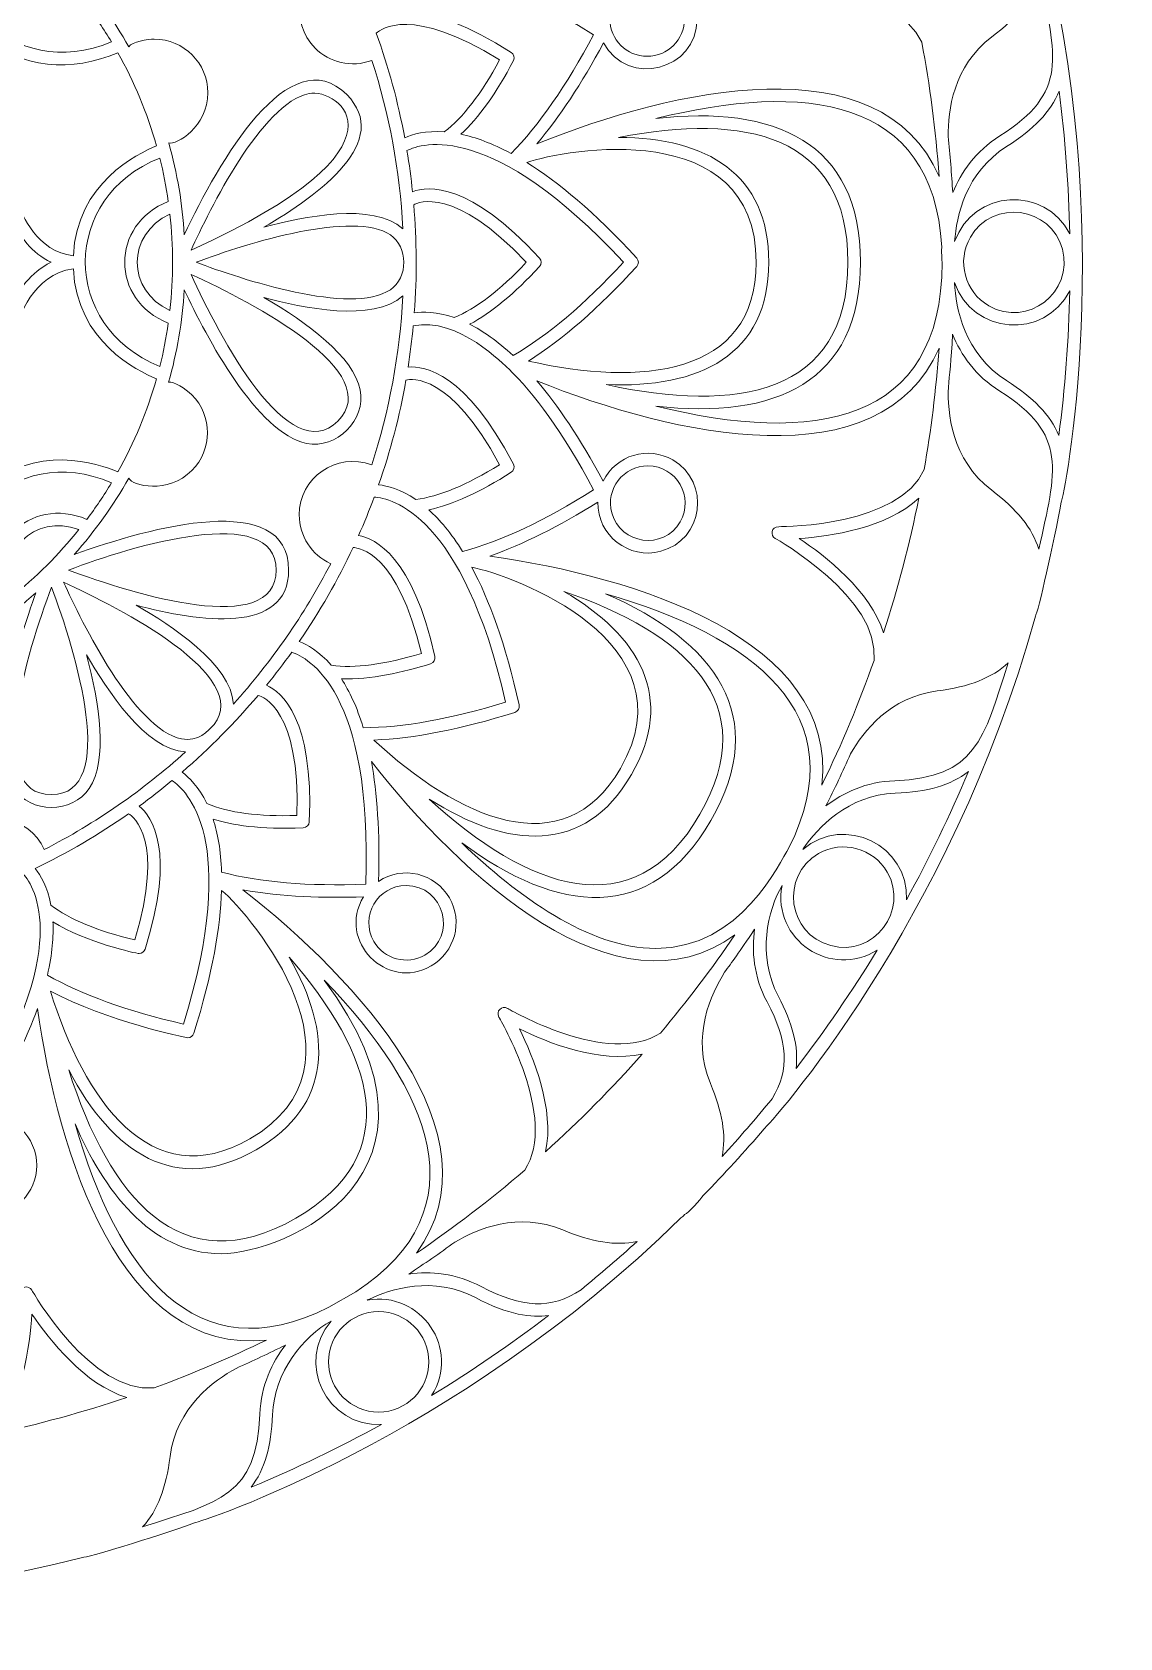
# Model space of a CAD drawing. Header units: inches. Extents: x 34 to 3700, y -15 to 877.
# Drawn here: x 564 to 911, y -7 to 505 of the extents above; entities that cross this region are included whole.
import ezdxf

# ---------------------------------------------------------------- set-up
doc = ezdxf.new("R2010")
doc.units = ezdxf.units.IN
doc.header["$MEASUREMENT"] = 0
doc.layers.add('_U+0421_U+043B_U+043E_U+0439 1', color=7, linetype='Continuous')

msp = doc.modelspace()

# ---------------------------------------------------------------- linework, layer by layer
at = {"layer": '_U+0421_U+043B_U+043E_U+0439 1', "color": 1, "lineweight": 9, "true_color": 0xff0000}
for points, knots in [([(885.18, 539.34), (885.34, 540.34), (879.04, 561.38), (874.14, 575.06), (874.1, 576.06), (848.02, 657.49), (777.01, 729.88), (776.46, 730.51), (773.72, 733.55), (772.99, 733.95), (718.8, 787.77), (653.77, 823.99), (585.33, 842.75), (584.33, 843.54), (560.87, 848.85), (548.94, 851.01), (547.94, 851.58), (462.62, 869.67), (364.53, 844.05), (363.32, 844.23), (340.67, 837.25), (328.81, 833), (324.81, 832.85), (251.15, 804.4), (197.6, 757.48), (178.33, 740.58), (179.49, 741), (172.8, 734.81), (171.58, 734.44), (167.67, 729.76), (166.86, 728.71), (160.15, 721.83), (153.71, 714.75), (147.52, 707.49), (146.52, 707.06), (87.96, 642.13), (61.12, 544.19), (60.32, 543.18), (55.05, 519.91), (52.86, 507.79), (52.29, 506.79), (34.21, 421.42), (59.82, 323.39), (59.67, 322.39), (65.96, 301.35), (70.87, 287.66), (70.94, 285.8), (97.87, 204.34), (167.99, 132.85), (168.33, 132.46), (168.69, 132.06), (169.05, 131.66), (169.55, 130.01), (194.12, 108.3), (196.38, 106.38), (196.8, 105.38), (241.92, 65.74), (306.51, 38.42), (323.89, 31.07), (341.63, 24.92), (359.67, 19.98), (360.67, 19.18), (384.17, 13.87), (396.07, 11.72), (397.07, 11.15), (482.4, -6.94), (580.48, 18.68), (581.5, 18.52), (602.65, 24.87), (616.18, 29.72), (617.18, 29.75), (698.63, 55.85), (771.02, 126.85), (771.41, 127.2), (771.81, 127.55), (772.2, 127.91), (773.42, 128.28), (777.34, 132.97), (778.15, 134.01), (784.85, 140.89), (791.3, 147.97), (797.48, 155.23), (798.48, 155.65), (857.05, 220.6), (883.89, 318.56), (884.67, 319.56), (889.87, 342.38), (892.14, 354.91), (892.73, 355.91), (910.8, 441.3), (885.18, 539.34)], [0, 0, 0, 0, 1, 1, 1, 2, 2, 2, 3, 3, 3, 4, 4, 4, 5, 5, 5, 6, 6, 6, 7, 7, 7, 8, 8, 8, 9, 9, 9, 10, 10, 10, 11, 11, 11, 12, 12, 12, 13, 13, 13, 14, 14, 14, 15, 15, 15, 16, 16, 16, 17, 17, 17, 18, 18, 18, 19, 19, 19, 20, 20, 20, 21, 21, 21, 22, 22, 22, 23, 23, 23, 24, 24, 24, 25, 25, 25, 26, 26, 26, 27, 27, 27, 28, 28, 28, 29, 29, 29, 30, 30, 30, 30]), ([(815.91, 597.92), (821.61, 586.21), (826.7, 574.24), (831.13, 562.11), (833.12, 542.03), (800.35, 523.38), (800.02, 523.19), (798.17, 522.15), (799.03, 519.36), (801.03, 519.45), (801.39, 519.45), (839.5, 519.84), (847.74, 501.46), (850.28, 487.85), (852.16, 473.64), (853.22, 458.71), (834.6, 501.68), (768.37, 486.55), (725.15, 469.12), (732.33, 477.55), (739.43, 488.32), (746.34, 501.28), (754.25, 486.87), (776.16, 492.56), (776.16, 508.9), (776.16, 517.65), (769.03, 524.78), (760.27, 524.78), (751.25, 524.78), (743.82, 517.18), (744.44, 507.83), (731.1, 516.14), (719.78, 521.58), (710.22, 524.98), (756.46, 531.52), (821.13, 551.54), (815.91, 597.92)], [0, 0, 0, 0, 1, 1, 1, 2, 2, 2, 3, 3, 3, 4, 4, 4, 5, 5, 5, 6, 6, 6, 7, 7, 7, 8, 8, 8, 9, 9, 9, 10, 10, 10, 11, 11, 11, 12, 12, 12, 12]), ([(659.6, 527.16), (648.67, 522.22), (646.22, 507.93), (654.57, 499.59), (659.07, 495.08), (666.08, 493.24), (672.64, 495.71), (678.14, 478.66), (681.52, 460.67), (682.46, 442.04), (673.1, 450.67), (650.55, 445.85), (638.19, 442.56), (656.08, 452.92), (679.22, 470.17), (664.6, 484.79), (646.45, 502.94), (623.79, 463.45), (612.89, 440.14), (612.29, 449.81), (610.68, 459.69), (607.92, 469.46), (610.28, 468.56), (620.38, 474.53), (620.38, 485.4), (620.38, 494.81), (612.73, 502.46), (603.33, 502.46), (601.29, 502.46), (596.18, 501.72), (595.24, 500.02), (590.36, 508.71), (584.56, 516.89), (577.85, 524.47), (593.05, 518.95), (626.65, 508.37), (640.12, 517.36), (648.19, 522.75), (648.21, 536.07), (640.12, 541.47), (631.12, 547.48), (613.12, 544.75), (597.58, 540.61), (608.57, 546.97), (627.85, 559.46), (628.51, 572.12), (640.72, 558.61), (651.2, 543.5), (659.6, 527.16)], [0, 0, 0, 0, 1, 1, 1, 2, 2, 2, 3, 3, 3, 4, 4, 4, 5, 5, 5, 6, 6, 6, 7, 7, 7, 8, 8, 8, 9, 9, 9, 10, 10, 10, 11, 11, 11, 12, 12, 12, 13, 13, 13, 14, 14, 14, 15, 15, 15, 16, 16, 16, 16]), ([(581.84, 513.27), (584.65, 509.53), (587.27, 505.64), (589.68, 501.62), (558.17, 488.26), (529.27, 517.61), (542.74, 548.56), (546.77, 546.13), (550.66, 543.51), (554.4, 540.7), (546.66, 522.41), (563.51, 505.5), (581.84, 513.27)], [0, 0, 0, 0, 1, 1, 1, 2, 2, 2, 3, 3, 3, 4, 4, 4, 4]), ([(700.98, 472.16), (706.67, 477.4), (712.28, 485.27), (717.68, 495.66), (718.16, 496.58), (717.86, 497.71), (716.98, 498.27), (689.49, 515.79), (676.95, 511.38), (672.56, 508.3), (670.98, 512.41), (669.26, 516.47), (667.42, 520.47), (671.48, 524.07), (691.11, 536.61), (743.2, 503.9), (734.63, 487.69), (725.8, 474.99), (716.92, 466.07), (710.83, 469.33), (705.52, 471.2), (700.98, 472.16)], [0, 0, 0, 0, 1, 1, 1, 2, 2, 2, 3, 3, 3, 4, 4, 4, 5, 5, 5, 6, 6, 6, 7, 7, 7, 7]), ([(872.6, 471.64), (864.78, 466.7), (860.22, 460.05), (857.57, 453.56), (857.23, 459.56), (856.76, 465.53), (856.15, 471.47), (856, 479.6), (857.71, 493.83), (869.99, 503.17), (878.12, 509.35), (883.04, 515.4), (885.1, 522.29), (890.68, 496.97), (894.42, 485.4), (872.6, 471.64)], [0, 0, 0, 0, 1, 1, 1, 2, 2, 2, 3, 3, 3, 4, 4, 4, 5, 5, 5, 5]), ([(748.39, 508.9), (748.39, 515.45), (753.72, 520.78), (760.27, 520.78), (766.83, 520.78), (772.16, 515.45), (772.16, 508.9), (772.16, 502.34), (766.83, 497.01), (760.27, 497.01), (753.72, 497.01), (748.39, 502.34), (748.39, 508.9)], [0, 0, 0, 0, 1, 1, 1, 2, 2, 2, 3, 3, 3, 4, 4, 4, 4]), ([(674.03, 504.35), (675.49, 505.75), (685.27, 513.23), (713.27, 495.88), (707.51, 485.12), (701.59, 477.42), (695.68, 472.93), (689.73, 473.37), (685.54, 472.18), (683.06, 471.08), (680.94, 482.45), (677.92, 493.57), (674.03, 504.35)], [0, 0, 0, 0, 1, 1, 1, 2, 2, 2, 3, 3, 3, 4, 4, 4, 4]), ([(604.06, 468.44), (597.91, 466.02), (578.67, 456.62), (577.55, 433.48), (565.95, 434.7), (561.14, 446.73), (560, 450.18), (561.55, 459.71), (557.18, 472.82), (548.1, 479.12), (547.58, 480.05), (539.99, 493.89), (548.27, 504.14), (560.77, 492.79), (577.3, 491.9), (591.7, 498.15), (596.93, 488.86), (601.1, 478.91), (604.06, 468.44)], [0, 0, 0, 0, 1, 1, 1, 2, 2, 2, 3, 3, 3, 4, 4, 4, 5, 5, 5, 6, 6, 6, 6]), ([(615.06, 435.25), (620.79, 447.9), (637.58, 482.15), (652.62, 485.15), (661.64, 486.95), (688.95, 468.72), (615.06, 435.25)], [0, 0, 0, 0, 1, 1, 1, 2, 2, 2, 2]), ([(763.02, 385.56), (800.99, 381.15), (828.21, 393.13), (828.21, 431.36), (828.21, 469.8), (800.71, 481.55), (762.99, 477.16), (809.99, 488.83), (851.46, 484.37), (854.06, 436.22), (853.99, 433.6), (854.14, 431.81), (854.2, 431.28), (854.16, 379.76), (813.2, 373.11), (763.02, 385.56)], [0, 0, 0, 0, 1, 1, 1, 2, 2, 2, 3, 3, 3, 4, 4, 4, 5, 5, 5, 5]), ([(894.85, 440.46), (886.99, 455.9), (864.07, 454.71), (858.18, 437.95), (858.74, 446.06), (861.69, 460.02), (874.73, 468.25), (883.36, 473.69), (888.78, 479.28), (891.44, 485.95), (893.38, 471.02), (894.53, 455.84), (894.85, 440.46)], [0, 0, 0, 0, 1, 1, 1, 2, 2, 2, 3, 3, 3, 4, 4, 4, 4]), ([(725.97, 430.01), (726.67, 430.78), (726.67, 431.95), (725.97, 432.71), (703.81, 456.91), (690.53, 455.72), (685.56, 453.87), (685.1, 458.27), (684.51, 462.63), (683.79, 466.96), (688.52, 469.36), (710.74, 476.62), (752.75, 431.36), (740.28, 417.93), (728.46, 407.94), (717.57, 401.63), (712.53, 406.35), (707.89, 409.54), (703.75, 411.64), (710.61, 415.23), (718.06, 421.38), (725.97, 430.01)], [0, 0, 0, 0, 1, 1, 1, 2, 2, 2, 3, 3, 3, 4, 4, 4, 5, 5, 5, 6, 6, 6, 7, 7, 7, 7]), ([(756.95, 430.01), (757.65, 430.78), (757.65, 431.95), (756.95, 432.71), (743.43, 447.48), (731.78, 457.06), (721.93, 463.17), (734.13, 467.45), (794.99, 478.16), (794.99, 431.36), (794.99, 394.89), (757.77, 391.86), (722.45, 399.9), (733.25, 406.68), (744.83, 416.78), (756.95, 430.01)], [0, 0, 0, 0, 1, 1, 1, 2, 2, 2, 3, 3, 3, 4, 4, 4, 5, 5, 5, 5]), ([(798.99, 431.36), (798.99, 459.56), (779.26, 471.06), (751.18, 471.15), (791.32, 479.01), (824.21, 472.14), (824.21, 431.36), (824.21, 388.88), (788.47, 383.39), (747.17, 392.4), (776.82, 391.16), (798.99, 401.68), (798.99, 431.36)], [0, 0, 0, 0, 1, 1, 1, 2, 2, 2, 3, 3, 3, 4, 4, 4, 4]), ([(605.09, 398.17), (573.28, 410.99), (573.62, 452.26), (605.08, 464.58), (606.21, 460.07), (607.12, 455.46), (607.78, 450.79), (589.27, 443.34), (589.27, 419.39), (607.78, 411.94), (607.12, 407.27), (606.22, 402.67), (605.09, 398.17)], [0, 0, 0, 0, 1, 1, 1, 2, 2, 2, 3, 3, 3, 4, 4, 4, 4]), ([(685.95, 449.65), (687.38, 450.49), (698.77, 455.84), (721.77, 431.36), (713.41, 422.47), (705.71, 416.55), (698.83, 413.75), (693.17, 415.72), (688.81, 415.65), (686.13, 415.23), (687, 426.99), (686.91, 438.28), (685.95, 449.65)], [0, 0, 0, 0, 1, 1, 1, 2, 2, 2, 3, 3, 3, 4, 4, 4, 4]), ([(869.06, 417.51), (861.4, 421.93), (858.78, 431.7), (863.2, 439.36), (870.35, 451.74), (888.85, 449.14), (892.51, 435.5), (896.15, 421.89), (881.47, 410.34), (869.06, 417.51)], [0, 0, 0, 0, 1, 1, 1, 2, 2, 2, 3, 3, 3, 3]), ([(608.31, 446.69), (609.46, 436.42), (609.46, 426.32), (608.31, 416.04), (594.44, 422.28), (594.42, 440.43), (608.31, 446.69)], [0, 0, 0, 0, 1, 1, 1, 2, 2, 2, 2]), ([(678.52, 422.64), (665.98, 414.27), (630.83, 426.03), (616.64, 431.38), (633.37, 437.74), (666.81, 447.91), (678.52, 440.09), (684.19, 436.3), (684.24, 426.45), (678.52, 422.64)], [0, 0, 0, 0, 1, 1, 1, 2, 2, 2, 3, 3, 3, 3]), ([(546.42, 431.2), (549.83, 433.34), (555.25, 437.59), (558.21, 444.25), (560.4, 439.93), (564.26, 434.31), (570.44, 431.36), (563.88, 428.23), (559.93, 422.09), (557.83, 417.7), (554.85, 424.23), (549.66, 428.82), (546.42, 431.2)], [0, 0, 0, 0, 1, 1, 1, 2, 2, 2, 3, 3, 3, 4, 4, 4, 4]), ([(548.28, 358.58), (540.94, 367.65), (546.04, 379.54), (547.68, 382.8), (555.49, 388.43), (561.7, 400.78), (559.73, 411.68), (559.95, 412.45), (564.49, 427.84), (577.55, 429.25), (578.67, 406.11), (597.91, 396.7), (604.06, 394.28), (601.1, 383.82), (596.93, 373.87), (591.7, 364.58), (585.59, 367.23), (565.39, 374.11), (548.28, 358.58)], [0, 0, 0, 0, 1, 1, 1, 2, 2, 2, 3, 3, 3, 4, 4, 4, 5, 5, 5, 6, 6, 6, 6]), ([(661.77, 380.76), (646.32, 365.31), (624.06, 407.6), (615.06, 427.47), (634.93, 418.47), (677.22, 396.21), (661.77, 380.76)], [0, 0, 0, 0, 1, 1, 1, 2, 2, 2, 2]), ([(891.36, 376.17), (888.67, 382.74), (883.27, 388.27), (874.73, 393.66), (861.27, 402.15), (858.56, 416.82), (858.14, 424.79), (858.14, 424.83), (858.14, 424.88), (858.14, 424.93), (863.8, 408.22), (886.8, 406.52), (894.85, 422.3), (894.52, 406.7), (893.34, 391.31), (891.36, 376.17)], [0, 0, 0, 0, 1, 1, 1, 2, 2, 2, 3, 3, 3, 4, 4, 4, 5, 5, 5, 5]), ([(649.48, 350.86), (649.48, 344.18), (653.46, 338.08), (659.49, 335.34), (651.1, 319.08), (640.66, 304.06), (628.51, 290.6), (627.85, 303.27), (608.58, 315.75), (597.57, 322.12), (617.54, 316.8), (646.11, 312.63), (646.11, 333.31), (646.11, 359.01), (602.06, 347.05), (577.85, 338.26), (584.45, 345.72), (590.26, 353.86), (595.17, 362.59), (596.2, 360.12), (607.7, 357.42), (615.28, 365.01), (621.93, 371.66), (621.93, 382.48), (615.28, 389.12), (613.3, 391.11), (609.47, 393.55), (607.89, 393.15), (610.55, 402.54), (612.26, 412.47), (612.89, 422.58), (619.89, 407.61), (636.07, 376.8), (651.83, 373.65), (661.35, 371.75), (670.79, 381.16), (668.88, 390.7), (666.77, 401.31), (652.11, 412.11), (638.19, 420.17), (650.49, 416.89), (673.08, 412.04), (682.46, 420.69), (681.52, 401.98), (678.11, 383.91), (672.57, 366.79), (661.33, 371.06), (649.48, 362.67), (649.48, 350.86)], [0, 0, 0, 0, 1, 1, 1, 2, 2, 2, 3, 3, 3, 4, 4, 4, 5, 5, 5, 6, 6, 6, 7, 7, 7, 8, 8, 8, 9, 9, 9, 10, 10, 10, 11, 11, 11, 12, 12, 12, 13, 13, 13, 14, 14, 14, 15, 15, 15, 16, 16, 16, 16]), ([(701.52, 339.21), (697.88, 345.08), (694.22, 349.36), (690.77, 352.46), (698.32, 354.15), (707.11, 358.17), (716.98, 364.46), (717.86, 365.01), (718.16, 366.15), (717.68, 367.07), (702.56, 396.13), (689.43, 398.46), (684.14, 397.96), (684.82, 402.31), (685.37, 406.68), (685.78, 411.08), (699.9, 414.34), (715.13, 398.19), (716.13, 397.48), (724.16, 389.62), (733.34, 377.48), (743.2, 358.83), (727.68, 349.08), (713.68, 342.49), (701.52, 339.21)], [0, 0, 0, 0, 1, 1, 1, 2, 2, 2, 3, 3, 3, 4, 4, 4, 5, 5, 5, 6, 6, 6, 7, 7, 7, 8, 8, 8, 8]), ([(884.99, 339.96), (882.87, 346.71), (877.99, 352.66), (869.99, 358.74), (857.12, 368.52), (855.86, 383.69), (856.18, 391.56), (856.57, 395.37), (857.04, 399.96), (857.53, 408.44), (860.17, 401.92), (864.74, 395.23), (872.6, 390.27), (894.45, 376.49), (890.56, 365.1), (884.99, 339.96)], [0, 0, 0, 0, 1, 1, 1, 2, 2, 2, 3, 3, 3, 4, 4, 4, 5, 5, 5, 5]), ([(710.18, 337.74), (720.62, 341.45), (732.15, 347.22), (744.61, 354.99), (744.37, 344.29), (754.46, 336.57), (764.6, 339.28), (778.16, 342.91), (780.69, 361.3), (768.43, 368.38), (760.6, 372.9), (750.4, 370.05), (746.24, 361.62), (738.84, 375.49), (731.76, 385.85), (725.19, 393.58), (768.42, 376.15), (834.61, 361.07), (853.22, 404.02), (852.27, 390.56), (850.65, 377.73), (848.48, 365.32), (840.46, 347.49), (804.82, 347.13), (802.2, 347.13), (799.79, 347.11), (799.35, 344.33), (801.05, 343.38), (801.39, 343.19), (834.54, 324.53), (832.52, 304.47), (827.9, 291.41), (822.35, 278.04), (815.91, 264.81), (821.14, 311.23), (756.32, 331.23), (710.18, 337.74)], [0, 0, 0, 0, 1, 1, 1, 2, 2, 2, 3, 3, 3, 4, 4, 4, 5, 5, 5, 6, 6, 6, 7, 7, 7, 8, 8, 8, 9, 9, 9, 10, 10, 10, 11, 11, 11, 12, 12, 12, 12]), ([(683.46, 393.8), (685.23, 394.26), (697.54, 396.18), (713.27, 366.85), (702.9, 360.42), (693.93, 356.7), (686.56, 355.77), (681.66, 359.1), (677.47, 360.17), (674.77, 360.47), (678.55, 371.29), (681.46, 382.42), (683.46, 393.8)], [0, 0, 0, 0, 1, 1, 1, 2, 2, 2, 3, 3, 3, 4, 4, 4, 4]), ([(554.4, 322.02), (550.66, 319.21), (546.77, 316.59), (542.75, 314.17), (529.19, 345.31), (558.6, 374.66), (589.7, 361.12), (587.28, 357.1), (584.66, 353.2), (581.85, 349.46), (563.49, 357.23), (546.66, 340.32), (554.4, 322.02)], [0, 0, 0, 0, 1, 1, 1, 2, 2, 2, 3, 3, 3, 4, 4, 4, 4]), ([(760.51, 366.51), (769.55, 366.51), (775.36, 356.62), (770.78, 348.68), (765.46, 339.48), (751.72, 341.42), (749.01, 351.55), (746.98, 359.13), (752.71, 366.51), (760.51, 366.51)], [0, 0, 0, 0, 1, 1, 1, 2, 2, 2, 3, 3, 3, 3]), ([(576.02, 333.32), (596.24, 341.01), (642.11, 354.94), (642.11, 333.31), (642.11, 311.46), (596.5, 325.61), (576.02, 333.32)], [0, 0, 0, 0, 1, 1, 1, 2, 2, 2, 2]), ([(669.87, 283.08), (667.87, 289.69), (665.44, 294.76), (662.91, 298.65), (672.14, 298.27), (682.52, 300.68), (691.33, 303.46), (692.32, 303.77), (692.91, 304.79), (692.69, 305.8), (685.64, 337.62), (673.65, 343.38), (668.37, 344.31), (670.16, 348.34), (671.81, 352.42), (673.35, 356.54), (678.75, 356.22), (701.5, 351.22), (715.21, 291.24), (697.68, 285.84), (682.44, 283.1), (669.87, 283.08)], [0, 0, 0, 0, 1, 1, 1, 2, 2, 2, 3, 3, 3, 4, 4, 4, 5, 5, 5, 6, 6, 6, 7, 7, 7, 7]), ([(835.52, 313.31), (831.42, 326.66), (816.88, 337.91), (808.67, 343.37), (818.48, 344.04), (836.62, 346.61), (846.77, 356.24), (843.84, 341.61), (840.08, 327.28), (835.52, 313.31)], [0, 0, 0, 0, 1, 1, 1, 2, 2, 2, 3, 3, 3, 3]), ([(557.68, 324.57), (552.4, 338.94), (565.22, 351.48), (579.31, 346.19), (572.92, 338.21), (565.67, 330.95), (557.68, 324.57)], [0, 0, 0, 0, 1, 1, 1, 2, 2, 2, 2]), ([(666.61, 340.48), (668.63, 340.43), (680.84, 338.8), (688.37, 306.73), (676.68, 303.2), (667.05, 301.94), (659.69, 302.96), (655.8, 307.47), (652, 309.58), (649.48, 310.56), (656.01, 320.09), (661.74, 330.09), (666.61, 340.48)], [0, 0, 0, 0, 1, 1, 1, 2, 2, 2, 3, 3, 3, 4, 4, 4, 4]), ([(751.79, 270.12), (733.6, 238.61), (699.94, 254.39), (673.23, 279.15), (685.97, 279.61), (701.05, 282.57), (718.16, 287.97), (719.15, 288.28), (719.74, 289.3), (719.52, 290.31), (715.19, 309.86), (709.89, 323.99), (704.42, 334.19), (717.28, 331.78), (775.14, 310.56), (751.79, 270.12)], [0, 0, 0, 0, 1, 1, 1, 2, 2, 2, 3, 3, 3, 4, 4, 4, 5, 5, 5, 5]), ([(570.56, 261.75), (548.7, 261.75), (562.87, 307.41), (570.57, 327.85), (578.24, 307.65), (592.2, 261.75), (570.56, 261.75)], [0, 0, 0, 0, 1, 1, 1, 2, 2, 2, 2]), ([(622.36, 284.08), (620.36, 282.04), (617.43, 278.43), (612, 279.52), (596.96, 282.52), (580.17, 316.77), (574.44, 329.42), (592.38, 321.3), (634.48, 299.6), (622.36, 284.08)], [0, 0, 0, 0, 1, 1, 1, 2, 2, 2, 3, 3, 3, 3]), ([(540.72, 249.29), (535.99, 244.56), (534.5, 237.42), (536.83, 231.22), (519.78, 225.72), (501.8, 222.34), (483.18, 221.41), (491.81, 230.76), (486.99, 253.31), (483.7, 265.67), (490.13, 254.56), (502.97, 234.7), (515.89, 234.7), (526.04, 234.7), (556.03, 256.01), (481.28, 290.98), (490.95, 291.57), (500.83, 293.19), (510.59, 295.94), (509.7, 293.59), (515.67, 283.48), (526.55, 283.48), (539, 283.48), (547.26, 296.47), (542.01, 307.73), (541.82, 308.13), (541.52, 308.43), (541.16, 308.63), (549.64, 313.39), (557.85, 319.15), (565.61, 326.02), (559.99, 310.53), (549.55, 277.16), (558.5, 263.75), (563.9, 255.65), (577.23, 255.67), (582.61, 263.75), (588.62, 272.75), (585.89, 290.74), (581.75, 306.29), (588.12, 295.29), (600.6, 276.01), (613.26, 275.35), (599.75, 263.15), (584.64, 252.66), (568.3, 244.26), (563.35, 255.21), (549.07, 257.64), (540.72, 249.29)], [0, 0, 0, 0, 1, 1, 1, 2, 2, 2, 3, 3, 3, 4, 4, 4, 5, 5, 5, 6, 6, 6, 7, 7, 7, 8, 8, 8, 9, 9, 9, 10, 10, 10, 11, 11, 11, 12, 12, 12, 13, 13, 13, 14, 14, 14, 15, 15, 15, 16, 16, 16, 16]), ([(733.71, 326.5), (772.42, 313.24), (797.48, 290.83), (777.09, 255.51), (755.85, 218.71), (722.12, 231.83), (690.84, 260.32), (715.8, 244.47), (740.35, 242.3), (755.25, 268.12), (769.38, 292.59), (757.94, 312.41), (733.71, 326.5)], [0, 0, 0, 0, 1, 1, 1, 2, 2, 2, 3, 3, 3, 4, 4, 4, 4]), ([(763.07, 212.76), (741.63, 212.76), (718.88, 229.41), (701.23, 246.41), (731.82, 223.68), (761.42, 220.35), (780.56, 253.51), (799.7, 286.67), (782.01, 310.64), (747.01, 325.76), (793.54, 312.36), (827.19, 287.77), (805.36, 244.78), (802.54, 240.16), (790.2, 212.76), (763.07, 212.76)], [0, 0, 0, 0, 1, 1, 1, 2, 2, 2, 3, 3, 3, 4, 4, 4, 5, 5, 5, 5]), ([(624.77, 237.05), (624.54, 243.96), (623.51, 249.5), (622.07, 253.92), (627.96, 252.07), (636.9, 250.57), (650.77, 251.18), (651.81, 251.23), (652.64, 252.06), (652.68, 253.09), (654.12, 285.87), (643.89, 294.42), (639.07, 296.63), (641.86, 300.06), (644.52, 303.56), (647.08, 307.13), (652.12, 305.48), (672.96, 294.9), (670.67, 233.2), (652.35, 232.52), (636.93, 233.81), (624.77, 237.05)], [0, 0, 0, 0, 1, 1, 1, 2, 2, 2, 3, 3, 3, 4, 4, 4, 5, 5, 5, 6, 6, 6, 7, 7, 7, 7]), ([(839.13, 266.19), (829.96, 265.83), (822.72, 262.4), (817.2, 258.14), (819.94, 263.6), (822.56, 269.13), (825.05, 274.73), (829.08, 281.87), (837.62, 292.89), (852.64, 294.8), (862.76, 296.09), (870.04, 298.87), (875.27, 303.79), (867.43, 279.11), (864.89, 267.2), (839.13, 266.19)], [0, 0, 0, 0, 1, 1, 1, 2, 2, 2, 3, 3, 3, 4, 4, 4, 5, 5, 5, 5]), ([(636.36, 293.37), (637.97, 292.95), (649.81, 288.68), (648.76, 255.11), (636.57, 254.73), (626.93, 255.99), (620.09, 258.87), (617.48, 264.26), (614.34, 267.3), (612.15, 268.89), (621.09, 276.6), (629, 284.65), (636.36, 293.37)], [0, 0, 0, 0, 1, 1, 1, 2, 2, 2, 3, 3, 3, 4, 4, 4, 4]), ([(764.49, 185.78), (747.92, 174.83), (716.11, 193.45), (715.78, 193.64), (714.01, 194.7), (711.98, 192.67), (713.05, 190.89), (713.24, 190.56), (732.13, 158.64), (721.27, 142.09), (710.22, 132.58), (698.7, 123.75), (686.8, 115.65), (714.21, 153.25), (668.03, 202.89), (631.53, 231.44), (644.04, 229.14), (657.36, 228.76), (669.97, 229.18), (661.42, 215.11), (677.33, 198.99), (691.48, 207.16), (699.06, 211.54), (701.67, 221.27), (697.29, 228.85), (692.8, 236.64), (682.52, 239.32), (674.7, 234.09), (675.22, 249.8), (674.27, 262.32), (672.44, 272.3), (700.97, 235.84), (750.62, 189.66), (788.22, 217.07), (780.84, 206.23), (772.91, 195.79), (764.49, 185.78)], [0, 0, 0, 0, 1, 1, 1, 2, 2, 2, 3, 3, 3, 4, 4, 4, 5, 5, 5, 6, 6, 6, 7, 7, 7, 8, 8, 8, 9, 9, 9, 10, 10, 10, 11, 11, 11, 12, 12, 12, 12]), ([(571.05, 221.23), (581.46, 214.63), (597.5, 211.13), (598.5, 211.13), (599.35, 211.13), (600.14, 211.68), (600.41, 212.53), (610.27, 243.78), (602.63, 254.7), (598.54, 258.09), (602.08, 260.68), (605.55, 263.38), (608.95, 266.2), (613.36, 263.34), (630.85, 247.78), (612.63, 188.66), (594.76, 192.74), (580.2, 197.99), (569.29, 204.26), (570.86, 210.99), (571.29, 216.6), (571.05, 221.23)], [0, 0, 0, 0, 1, 1, 1, 2, 2, 2, 3, 3, 3, 4, 4, 4, 5, 5, 5, 6, 6, 6, 7, 7, 7, 7]), ([(842.82, 228.22), (843.61, 245.55), (823.17, 255.66), (809.86, 244.26), (809.9, 244.35), (809.95, 244.43), (810, 244.51), (814.61, 251.27), (824.1, 261.6), (839.29, 262.19), (849.45, 262.59), (856.93, 264.71), (862.56, 269.12), (856.7, 255.09), (850.1, 241.44), (842.82, 228.22)], [0, 0, 0, 0, 1, 1, 1, 2, 2, 2, 3, 3, 3, 4, 4, 4, 5, 5, 5, 5]), ([(565.4, 238.22), (575.72, 243.19), (585.65, 249), (595.11, 255.63), (596.6, 254.77), (606.77, 247.45), (597.13, 215.49), (585.25, 218.28), (576.28, 222), (570.41, 226.55), (569.31, 232.37), (567.09, 236.09), (565.4, 238.22)], [0, 0, 0, 0, 1, 1, 1, 2, 2, 2, 3, 3, 3, 4, 4, 4, 4]), ([(818.71, 213.63), (805.05, 217.29), (802.51, 235.81), (814.86, 242.94), (822.49, 247.35), (832.3, 244.72), (836.71, 237.08), (843.76, 224.86), (832.53, 209.93), (818.71, 213.63)], [0, 0, 0, 0, 1, 1, 1, 2, 2, 2, 3, 3, 3, 3]), ([(507.21, 186.95), (510.47, 193.04), (512.34, 198.35), (513.3, 202.89), (521.42, 194.06), (536.49, 185.96), (537.72, 185.96), (538.38, 185.96), (539.03, 186.29), (539.41, 186.88), (556.93, 214.38), (552.52, 226.91), (549.45, 231.31), (553.56, 232.89), (557.61, 234.61), (561.61, 236.44), (565.21, 232.39), (577.75, 212.76), (545.04, 160.66), (528.83, 169.23), (516.12, 178.07), (507.21, 186.95)], [0, 0, 0, 0, 1, 1, 1, 2, 2, 2, 3, 3, 3, 4, 4, 4, 5, 5, 5, 6, 6, 6, 7, 7, 7, 7]), ([(633.75, 152.08), (602.16, 133.85), (580.92, 164.56), (570.23, 199.17), (588.36, 189.57), (612.99, 184.3), (613.99, 184.3), (614.84, 184.3), (615.63, 184.86), (615.9, 185.7), (621.92, 204.79), (624.4, 219.68), (624.76, 231.25), (634.44, 222.94), (674.35, 175.52), (633.75, 152.08)], [0, 0, 0, 0, 1, 1, 1, 2, 2, 2, 3, 3, 3, 4, 4, 4, 5, 5, 5, 5]), ([(683.51, 232.79), (695.64, 232.79), (699.97, 216.68), (689.48, 210.62), (683.8, 207.35), (676.52, 209.3), (673.24, 214.97), (668.64, 222.94), (674.48, 232.79), (683.51, 232.79)], [0, 0, 0, 0, 1, 1, 1, 2, 2, 2, 3, 3, 3, 3]), ([(807.69, 174.5), (808.53, 181.43), (806.61, 188.82), (801.99, 197.59), (795.28, 210.34), (798.62, 225.1), (803.22, 232.75), (800, 215.58), (818.83, 202.89), (833.56, 212.22), (825.6, 199.17), (816.96, 186.58), (807.69, 174.5)], [0, 0, 0, 0, 1, 1, 1, 2, 2, 2, 3, 3, 3, 4, 4, 4, 4]), ([(800.04, 164.84), (794.91, 158.55), (789.6, 152.41), (784.12, 146.42), (785.51, 153.2), (784.22, 160.67), (780.42, 169.73), (774.15, 184.69), (780.71, 198.51), (784.93, 205.14), (787.24, 208.31), (789.46, 211.32), (794.47, 218.91), (793.52, 211.96), (794.15, 203.92), (798.45, 195.73), (805.12, 183.06), (805.77, 174.22), (800.04, 164.84)], [0, 0, 0, 0, 1, 1, 1, 2, 2, 2, 3, 3, 3, 4, 4, 4, 5, 5, 5, 6, 6, 6, 6]), ([(646.28, 209.94), (673.18, 179.09), (683.67, 147.16), (648.36, 126.77), (611.57, 105.53), (588.94, 133.74), (576.09, 174.01), (589.91, 147.58), (610.13, 133.83), (635.75, 148.61), (660.27, 162.77), (660.19, 185.68), (646.28, 209.94)], [0, 0, 0, 0, 1, 1, 1, 2, 2, 2, 3, 3, 3, 4, 4, 4, 4]), ([(578.1, 156.85), (587.09, 136.04), (601.81, 115.46), (624.59, 115.46), (644.71, 115.46), (703.69, 140.47), (657.41, 202.68), (691.02, 167.81), (707.88, 129.67), (667.48, 103.35), (667.48, 103.35), (658.93, 98.43), (658.93, 98.43), (616.06, 76.77), (591.5, 110.33), (578.1, 156.85)], [0, 0, 0, 0, 1, 1, 1, 2, 2, 2, 3, 3, 3, 4, 4, 4, 5, 5, 5, 5]), ([(603.25, 72.73), (583.14, 70.74), (564.52, 103.52), (564.33, 103.85), (563.32, 105.65), (560.55, 104.91), (560.59, 102.84), (560.59, 102.45), (561, 64.37), (542.6, 56.12), (528.88, 53.56), (514.67, 51.69), (499.85, 50.64), (542.82, 69.26), (527.69, 135.5), (510.26, 178.72), (518.69, 171.53), (529.46, 164.43), (542.42, 157.53), (528.01, 149.62), (533.7, 127.71), (550.04, 127.71), (558.8, 127.71), (565.92, 134.83), (565.92, 143.59), (565.92, 152.61), (558.32, 160.04), (548.98, 159.42), (557.28, 172.77), (562.72, 184.08), (566.12, 193.64), (572.67, 147.28), (592.75, 82.76), (639.03, 87.94), (627.79, 82.47), (615.82, 77.33), (603.25, 72.73)], [0, 0, 0, 0, 1, 1, 1, 2, 2, 2, 3, 3, 3, 4, 4, 4, 5, 5, 5, 6, 6, 6, 7, 7, 7, 8, 8, 8, 9, 9, 9, 10, 10, 10, 11, 11, 11, 12, 12, 12, 12]), ([(719.64, 187.07), (728.39, 182.79), (745.17, 176.03), (758.72, 179.09), (749.05, 168.14), (738.77, 157.75), (727.93, 147.97), (730.86, 161.52), (723.97, 178.32), (719.64, 187.07)], [0, 0, 0, 0, 1, 1, 1, 2, 2, 2, 3, 3, 3, 3]), ([(739.22, 103.99), (729.5, 97.65), (720.5, 98.12), (707.43, 105.01), (699.28, 109.29), (691.28, 109.93), (684.36, 108.99), (689.32, 112.26), (694.2, 115.64), (699.01, 119.14), (705.96, 123.34), (719.18, 129.01), (733.43, 123.03), (742.64, 119.17), (750.21, 117.91), (757.07, 119.4), (751.27, 114.1), (745.31, 108.97), (739.22, 103.99)], [0, 0, 0, 0, 1, 1, 1, 2, 2, 2, 3, 3, 3, 4, 4, 4, 5, 5, 5, 6, 6, 6, 6]), ([(691.64, 70.31), (701.01, 85.01), (688.24, 103.82), (671.14, 100.66), (671.2, 100.7), (671.27, 100.74), (671.34, 100.78), (678.73, 104.32), (692.13, 108.53), (705.57, 101.47), (716.32, 95.81), (723.4, 95.09), (728.87, 95.8), (716.94, 86.66), (704.52, 78.15), (691.64, 70.31)], [0, 0, 0, 0, 1, 1, 1, 2, 2, 2, 3, 3, 3, 4, 4, 4, 5, 5, 5, 5]), ([(551.77, 57.95), (561.29, 68.17), (563.76, 86.4), (564.38, 96.23), (569.87, 88.08), (581.16, 73.66), (594.57, 69.68), (580.64, 64.97), (566.36, 61.04), (551.77, 57.95)], [0, 0, 0, 0, 1, 1, 1, 2, 2, 2, 3, 3, 3, 3]), ([(634.16, 41.07), (638.49, 46.68), (640.57, 54.11), (640.96, 64.17), (641.5, 77.77), (650.92, 89.19), (659.63, 94.02), (648.28, 80.83), (658.12, 60.27), (675.67, 61.06), (662.26, 53.67), (648.41, 46.99), (634.16, 41.07)], [0, 0, 0, 0, 1, 1, 1, 2, 2, 2, 3, 3, 3, 4, 4, 4, 4]), ([(674.78, 65.01), (665.96, 65.01), (658.78, 72.19), (658.78, 81.01), (658.78, 89.83), (665.96, 97.01), (674.78, 97.01), (683.6, 97.01), (690.77, 89.83), (690.77, 81.01), (690.77, 72.19), (683.6, 65.01), (674.78, 65.01)], [0, 0, 0, 0, 1, 1, 1, 2, 2, 2, 3, 3, 3, 4, 4, 4, 4]), ([(599.61, 28.45), (604.38, 33.65), (607.09, 40.86), (608.35, 50.82), (610.35, 66.5), (622.35, 75.15), (629.41, 78.94), (634.7, 81.29), (639.92, 83.77), (645.09, 86.35), (640.8, 80.82), (637.33, 73.55), (636.97, 64.32), (635.95, 38.51), (624.14, 36.2), (599.61, 28.45)], [0, 0, 0, 0, 1, 1, 1, 2, 2, 2, 3, 3, 3, 4, 4, 4, 5, 5, 5, 5])]:
    msp.add_open_spline(points, degree=3, knots=knots, dxfattribs=at)

doc.saveas('drawing.dxf')
